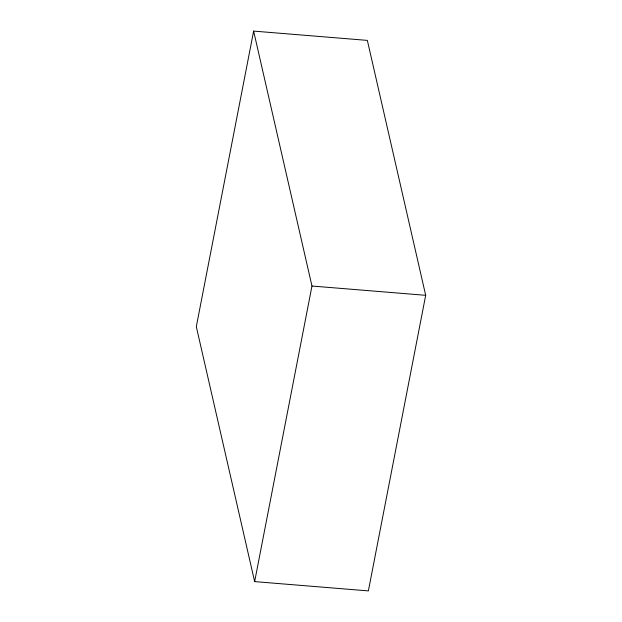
<?xml version="1.0" encoding="UTF-8"?>
<svg xmlns="http://www.w3.org/2000/svg" width="622" height="622" viewBox="0 0 622 622"><rect width="100%" height="100%" fill="white"/><g stroke="black" fill="none" stroke-linecap="round" stroke-linejoin="round"><path stroke-width="0.93" d="M253.628 31.1L196.311 326.682L254.647 581.609L368.372 590.9L425.689 295.318L367.353 40.391L253.628 31.1L311.964 286.027L254.647 581.609M311.964 286.027L425.689 295.318"/></g></svg>
